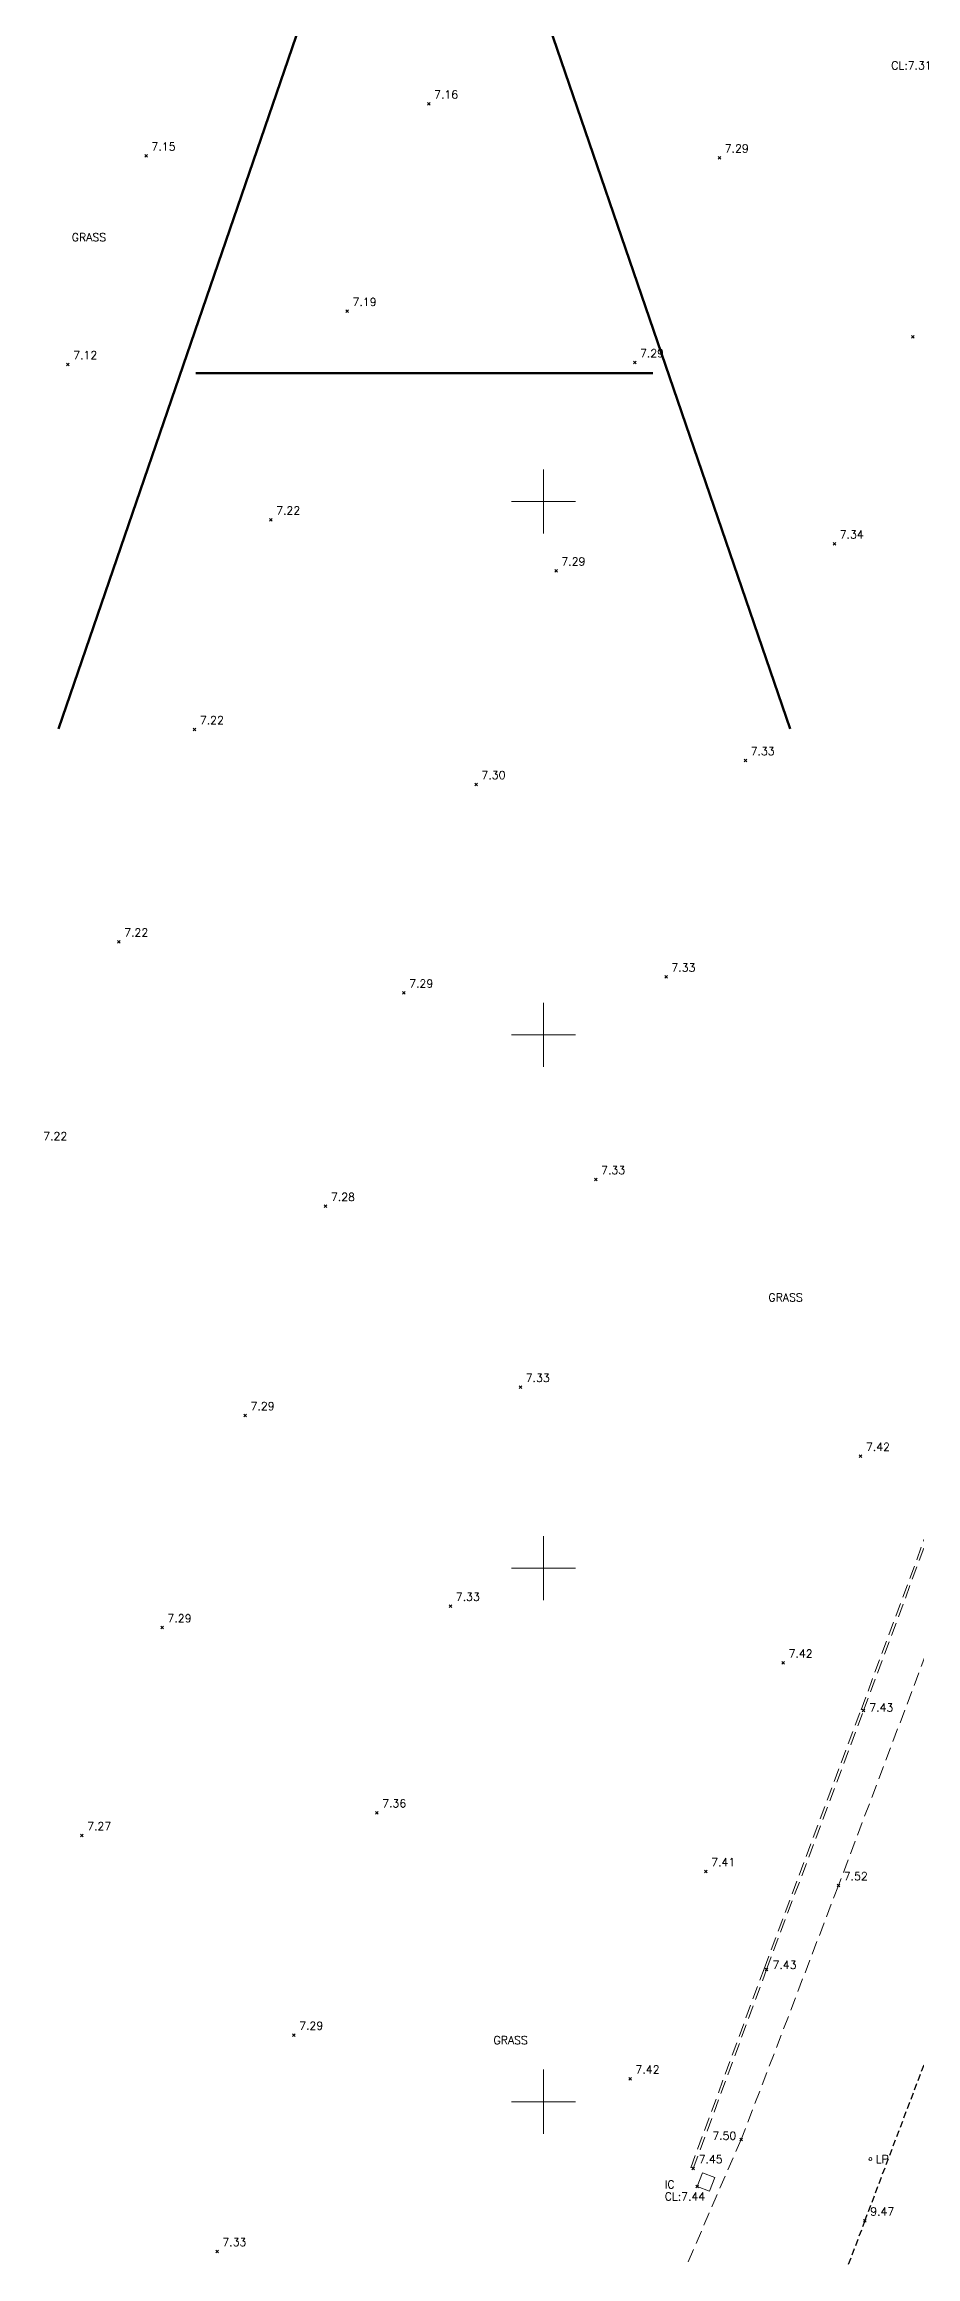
# Model space of a CAD drawing. Extents: x 521064 to 521635, y 174590 to 175241.
# Drawn here: x 521321.3 to 521354, y 174914.2 to 174997.1 of the extents above; entities that cross this region are included whole.
import ezdxf

# ---------------------------------------------------------------- set-up
doc = ezdxf.new("R2010")
doc.units = 0
doc.header["$PDMODE"] = 3
doc.header["$PDSIZE"] = 0.05
doc.linetypes.add('DASHED', pattern=[0.75, 0.5, -0.25])
doc.linetypes.add('HIDDEN', pattern=[0.375, 0.25, -0.125])
doc.layers.get('0').update_dxf_attribs({"linetype": 'CONTINUOUS', "lineweight": 18})
for name, color, linetype, lineweight in [('I031G_SURVEY-GRID', 7, 'CONTINUOUS', 18), ('I901G_TITLE-SHEET', 7, 'CONTINUOUS', 18), ('I910T_TXT-GEN-S', 7, 'CONTINUOUS', 13), ('I923G_SURVEY-POINT', 7, 'CONTINUOUS', 18), ('I923T_SURVEY-LEVEL', 7, 'CONTINUOUS', 13), ('I960G_COVER', 1, 'CONTINUOUS', 18), ('I960T_COVER-TXT', 1, 'CONTINUOUS', 13), ('I963G_SW', 200, 'DASHED', 18), ('I976G_ST-FURN', 220, 'CONTINUOUS', 18), ('I976T_ST-FURN-TXT', 220, 'CONTINUOUS', 13), ('I991G_SLOPE', 21, 'DASHED', 18), ('I995G_VEGETATION', 102, 'CONTINUOUS', 18)]:
    doc.layers.add(name, color=color, linetype=linetype, lineweight=lineweight)
doc.layers.add('I940G_SURFACE', color=200, linetype='HIDDEN')
doc.styles.add('MONOTXT', font='simplex.shx')
doc.styles.get("Standard").update_dxf_attribs({"font": 'simplex.shx'})

# ---------------------------------------------------------------- blocks, each defined once
blk = doc.blocks.new('HEL Vegitation')
at = {"color": 0, "linetype": 'ByBlock'}
blk.add_polyline3d([(0, 0, 0), (0.0922, -0.0113, 0), (0.0935, 0.0101, 0), (0.0995, -0.0077, 0), (0.1821, -0.0154, 0), (0.1845, 0.0113, 0), (0.197, -0.0202, 0), (0.2387, -0.0214, 0), (0.2678, 0.0125, 0), (0.2868, -0.0125, 0), (0.3463, -0.0065, 0), (0.3601, 0.0113, 0), (0.3714, -0.0138, 0), (0.4361, -0.0065, 0), (0.4826, 0.015, 0), (0.5749, -0.0053, 0), (0.5749, 0.015, 0), (0.5927, -0.0089, 0), (0.6647, -0.0077, 0), (0.6659, 0.0166, 0), (0.6788, -0.0077, 0), (0.714, -0.0053, 0), (0.7306, 0.0202, 0), (0.7646, 0.0036, 0)], dxfattribs=at)
blk = doc.blocks.new('HER Vegitation')
at = {"color": 0, "linetype": 'ByBlock'}
blk.add_polyline3d([(0, 0, 0), (0.005, 0.0072, 0), (0.0165, 0.0097, 0), (0.0206, 0.0053, 0), (0.0225, 0.0112, 0), (0.0359, 0.0137, 0), (0.0437, 0.0047, 0), (0.044, 0.0119, 0), (0.0525, 0.014, 0), (0.0581, 0.0087, 0), (0.0587, 0.0131, 0), (0.0737, 0.0159, 0), (0.0762, 0.0112, 0), (0.0759, 0.0159, 0), (0.0906, 0.0128, 0), (0.094, 0.0197, 0), (0.1084, 0.0228, 0), (0.1159, 0.0175, 0), (0.1181, 0.0209, 0), (0.1293, 0.0237, 0), (0.134, 0.0206, 0), (0.1337, 0.0247, 0), (0.1518, 0.0287, 0), (0.1584, 0.0259, 0), (0.1559, 0.029, 0), (0.1618, 0.0315, 0), (0.1797, 0.035, 0), (0.1837, 0.0319, 0)], dxfattribs=at)

msp = doc.modelspace()

# ---------------------------------------------------------------- linework, layer by layer
at = {"layer": 'I031G_SURVEY-GRID'}
for p, q in [((521340, 174981.2), (521340, 174978.8)), ((521338.8, 174980), (521341.2, 174980)), ((521340, 174961.2), (521340, 174958.8)), ((521338.8, 174960), (521341.2, 174960)), ((521340, 174941.2), (521340, 174938.8)), ((521338.8, 174940), (521341.2, 174940)), ((521340, 174921.2), (521340, 174918.8)), ((521338.8, 174920), (521341.2, 174920))]:
    msp.add_line(p, q, dxfattribs=at)
at = {"layer": 'I923G_SURVEY-POINT'}
for p in [(521335.698, 174994.911, 7.165), (521325.1, 174992.959, 7.146), (521346.596, 174992.888, 7.289), (521332.64, 174987.131, 7.188), (521353.847, 174986.171, 7.345), (521322.164, 174985.139, 7.12), (521343.418, 174985.208, 7.291), (521329.775, 174979.316, 7.221), (521350.906, 174978.413, 7.344), (521340.47, 174977.403, 7.289), (521326.914, 174971.451, 7.224), (521347.568, 174970.288, 7.327), (521337.474, 174969.39, 7.296), (521324.076, 174963.487, 7.221), (521344.596, 174962.171, 7.332), (521334.763, 174961.573, 7.291), (521341.961, 174954.58, 7.332), (521331.829, 174953.572, 7.282), (521339.133, 174946.787, 7.332), (521328.815, 174945.729, 7.288), (521351.891, 174944.201, 7.421), (521336.512, 174938.581, 7.327), (521325.7, 174937.774, 7.292), (521348.991, 174936.449, 7.418), (521352.004, 174934.665, 7.426), (521333.751, 174930.836, 7.361), (521322.688, 174929.978, 7.275), (521346.087, 174928.632, 7.414), (521351.058, 174928.102, 7.518), (521348.364, 174924.957, 7.435), (521330.638, 174922.499, 7.294), (521343.249, 174920.854, 7.42), (521347.413, 174918.585, 7.496), (521345.617, 174917.49, 7.45), (521345.761, 174916.813, 7.443), (521352.052, 174915.535, 9.466), (521327.757, 174914.385, 7.326)]:
    msp.add_point(p, dxfattribs=at)
at = {"layer": 'I940G_SURFACE'}
for points in [[(521352.052, 174915.535, 9.466), (521355.68, 174925.101, 9.495), (521359.063, 174933.936, 9.476), (521362.475, 174942.986, 9.462), (521365.975, 174952.457, 9.455), (521369.281, 174961.2, 9.465), (521372.459, 174969.683, 9.469), (521375.834, 174978.644, 9.47), (521378.03, 174984.599, 9.462), (521377.534, 174984.889, 9.452)], [(521352.052, 174915.535, 9.466), (521348.271, 174905.597, 9.5), (521344.658, 174896.007, 9.465), (521343.363, 174892.592, 9.417)]]:
    msp.add_polyline3d(points, dxfattribs=at)
at = {"layer": 'I960G_COVER'}
msp.add_polyline3d([(521345.761, 174916.813, 7.443), (521345.957, 174917.336, 7.447), (521346.423, 174917.162, 7.448), (521346.228, 174916.639, 7.444)], close=True, dxfattribs=at)
at = {"layer": 'I963G_SW'}
for points in [[(521351.908, 174934.693, 7.426), (521355.607, 174944.676, 7.437), (521359.048, 174953.924, 7.426), (521360.407, 174957.546, 7.435), (521363.652, 174966.335, 7.43), (521367.084, 174975.5, 7.423), (521370.467, 174984.569, 7.412), (521371.726, 174988.033, 7.4)], [(521352.004, 174934.665, 7.426), (521355.704, 174944.649, 7.437), (521359.144, 174953.897, 7.426), (521360.503, 174957.518, 7.435), (521363.748, 174966.307, 7.43), (521367.18, 174975.472, 7.423), (521370.564, 174984.542, 7.412), (521371.815, 174987.987, 7.4)], [(521345.52, 174917.517, 7.45), (521348.268, 174924.985, 7.435), (521351.908, 174934.693, 7.426)], [(521345.617, 174917.49, 7.45), (521348.364, 174924.957, 7.435), (521352.004, 174934.665, 7.426)]]:
    msp.add_polyline3d(points, dxfattribs=at)
at = {"layer": 'I976G_ST-FURN'}
msp.add_circle((521352.257, 174917.849, 9.16), 0.055, dxfattribs=at)
at = {"layer": 'I991G_SLOPE'}
msp.add_polyline3d([(521373.102, 174987.236, 7.48), (521369.653, 174977.789, 7.487), (521369.642, 174977.806, 7.479), (521366.268, 174968.41, 7.463), (521362.967, 174959.047, 7.48), (521358.436, 174947.293, 7.479), (521354.607, 174937.481, 7.509), (521351.058, 174928.102, 7.518), (521347.413, 174918.585, 7.496), (521343.773, 174910.212, 7.439), (521341.83, 174905.901, 7.416)], dxfattribs=at)

# ---------------------------------------------------------------- block references
at = {"layer": 'I995G_VEGETATION', "linetype": 'Continuous'}
for name, p, xscale, yscale, zscale, rotation in [('HER Vegitation', (521358.469, 174920.929, 9.417), 67.63238401358824, 67.63238401358824, 67.63238401358824, 240.692106756054), ('HEL Vegitation', (521356.768, 174919.709, 9.423), 15.48049363203505, 15.48049363203505, 15.48049363203505, 249.3407553830872)]:
    msp.add_blockref(name, p, dxfattribs=dict(at, xscale=xscale, yscale=yscale, zscale=zscale, rotation=rotation))

# ---------------------------------------------------------------- texts
at = {"layer": 'I901G_TITLE-SHEET'}
msp.add_text('A0', height=40, dxfattribs=at).set_placement((521320.104, 174971.479))
at = {"layer": 'I910T_TXT-GEN-S', "style": 'MONOTXT'}
for p in [(521322.312, 174989.758), (521348.434, 174950.006), (521338.125, 174922.157)]:
    msp.add_text('GRASS', height=0.3, dxfattribs=at).set_placement(p)
at = {"layer": 'I923T_SURVEY-LEVEL', "style": 'MONOTXT'}
for s, p in [('CL:7.31', (521353.04, 174996.2, 7.309)), ('7.16', (521335.898, 174995.111, 7.165)), ('7.15', (521325.3, 174993.159, 7.146)), ('7.29', (521346.796, 174993.088, 7.289)), ('7.19', (521332.84, 174987.331, 7.188)), ('7.12', (521322.363, 174985.339, 7.12)), ('7.29', (521343.618, 174985.408, 7.291)), ('7.22', (521329.975, 174979.516, 7.221)), ('7.34', (521351.106, 174978.613, 7.344)), ('7.29', (521340.67, 174977.603, 7.289)), ('7.22', (521327.114, 174971.651, 7.224)), ('7.33', (521347.768, 174970.488, 7.327)), ('7.30', (521337.674, 174969.59, 7.296)), ('7.22', (521324.276, 174963.687, 7.221)), ('7.33', (521344.796, 174962.371, 7.332)), ('7.29', (521334.963, 174961.773, 7.291)), ('7.22', (521321.24, 174956.051, 7.225)), ('7.33', (521342.161, 174954.78, 7.332)), ('7.28', (521332.029, 174953.772, 7.282)), ('7.33', (521339.333, 174946.987, 7.332)), ('7.29', (521329.015, 174945.929, 7.288)), ('7.42', (521352.091, 174944.401, 7.421)), ('7.33', (521336.712, 174938.781, 7.327)), ('7.29', (521325.9, 174937.974, 7.292)), ('7.42', (521349.191, 174936.649, 7.418)), ('7.43', (521352.216, 174934.626, 7.426)), ('7.36', (521333.951, 174931.036, 7.361)), ('7.27', (521322.888, 174930.178, 7.275)), ('7.41', (521346.287, 174928.832, 7.414)), ('7.52', (521351.258, 174928.302, 7.518)), ('7.43', (521348.588, 174924.978, 7.435)), ('7.29', (521330.838, 174922.699, 7.294)), ('7.42', (521343.449, 174921.054, 7.42)), ('7.50', (521346.33, 174918.574, 7.496)), ('7.45', (521345.817, 174917.69, 7.45)), ('CL:7.44', (521344.544, 174916.297, 7.443)), ('9.47', (521352.252, 174915.735, 9.466)), ('7.33', (521327.957, 174914.585, 7.326))]:
    msp.add_text(s, height=0.3, dxfattribs=at).set_placement(p)
at = {"layer": 'I960T_COVER-TXT', "style": 'MONOTXT'}
msp.add_text('IC', height=0.3, dxfattribs=at).set_placement((521344.544, 174916.747))
at = {"layer": 'I976T_ST-FURN-TXT', "style": 'MONOTXT'}
msp.add_text('LP', height=0.3, dxfattribs=at).set_placement((521352.457, 174917.699))

doc.saveas('drawing.dxf')
